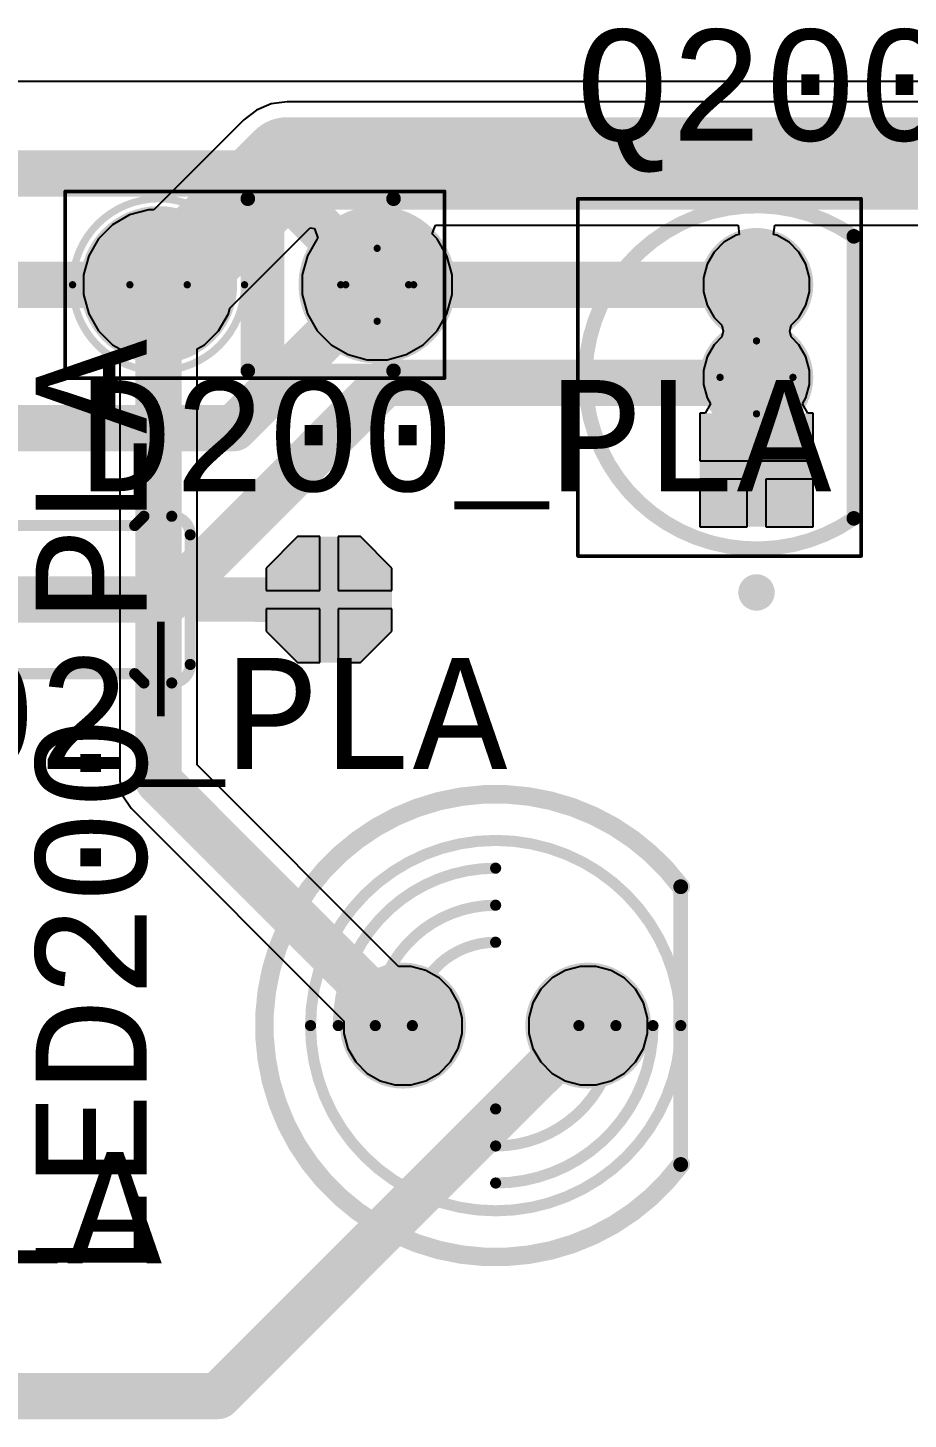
# Model space of a CAD drawing. Header units: inches. Extents: x -0.01 to 8.25, y -0.01 to 4.91.
# Drawn here: x 0.857 to 1.333, y 1.787 to 2.539 of the extents above; entities that cross this region are included whole.
import ezdxf

# ---------------------------------------------------------------- set-up
doc = ezdxf.new("R2010")
doc.units = ezdxf.units.IN
doc.header["$MEASUREMENT"] = 0
for name, color, linetype in [('Bottom Courtyard', 56, 'Continuous'), ('Bottom Layer', 5, 'Continuous'), ('Bottom Solder', 6, 'Continuous'), ('Multi-Layer', 9, 'Continuous'), ('Pad Holes', 156, 'Continuous'), ('Top Assembly', 56, 'Continuous'), ('Top Courtyard', 56, 'Continuous'), ('Top Layer', 1, 'Continuous'), ('Top Overlay', 2, 'Continuous'), ('Top Solder', 216, 'Continuous')]:
    doc.layers.add(name, color=color, linetype=linetype)
doc.styles.add('Consolas', font='', dxfattribs={"height": 0.2})
doc.styles.get('Consolas').set_extended_font_data('Consolas')

# ---------------------------------------------------------------- blocks, each defined once
blk = doc.blocks.new('0207_10___C______12')
at = {"layer": 'Bottom Layer'}
for points in [[(-0.188, 0.024), (-0.212, 0.024), (-0.224, 0.012), (-0.224, -0.012), (-0.212, -0.024), (-0.188, -0.024), (-0.176, -0.012), (-0.176, 0.012)], [(0.212, 0.024), (0.188, 0.024), (0.176, 0.012), (0.176, -0.012), (0.188, -0.024), (0.212, -0.024), (0.224, -0.012), (0.224, 0.012)]]:
    blk.add_hatch(color=5, dxfattribs=at).paths.add_polyline_path(points)
at = {"layer": 'Bottom Solder'}
for points in [[(-0.183, 0.034), (-0.217, 0.034), (-0.234, 0.017), (-0.234, -0.017), (-0.217, -0.034), (-0.183, -0.034), (-0.166, -0.017), (-0.166, 0.017)], [(0.217, 0.034), (0.183, 0.034), (0.166, 0.017), (0.166, -0.017), (0.183, -0.034), (0.217, -0.034), (0.234, -0.017), (0.234, 0.017)]]:
    blk.add_hatch(color=6, dxfattribs=at).paths.add_polyline_path(points)
at = {"layer": 'Multi-Layer'}
for points in [[(-0.188, 0.024), (-0.212, 0.024), (-0.224, 0.012), (-0.224, -0.012), (-0.212, -0.024), (-0.188, -0.024), (-0.176, -0.012), (-0.176, 0.012)], [(0.212, 0.024), (0.188, 0.024), (0.176, 0.012), (0.176, -0.012), (0.188, -0.024), (0.212, -0.024), (0.224, -0.012), (0.224, 0.012)]]:
    blk.add_hatch(color=9, dxfattribs=at).paths.add_polyline_path(points)
at = {"layer": 'Pad Holes'}
h = blk.add_hatch(color=7, dxfattribs=at)
edge = h.paths.add_edge_path()
edge.add_arc((-0.2, 0), 0.016, 0, 360)
h = blk.add_hatch(color=7, dxfattribs=at)
edge = h.paths.add_edge_path()
edge.add_arc((0.2, 0), 0.016, 0, 360)
at = {"layer": 'Top Layer'}
for points in [[(-0.188, 0.024), (-0.212, 0.024), (-0.224, 0.012), (-0.224, -0.012), (-0.212, -0.024), (-0.188, -0.024), (-0.176, -0.012), (-0.176, 0.012)], [(0.212, 0.024), (0.188, 0.024), (0.176, 0.012), (0.176, -0.012), (0.188, -0.024), (0.212, -0.024), (0.224, -0.012), (0.224, 0.012)]]:
    blk.add_hatch(color=1, dxfattribs=at).paths.add_polyline_path(points)
at = {"layer": 'Top Overlay'}
for points in [[(-0.159, -0.01203), (-0.125, -0.01203), (-0.125, 0.01197), (-0.159, 0.01197)], [(0.125, -0.01203), (0.159, -0.01203), (0.159, 0.01197), (0.125, 0.01197)]]:
    blk.add_hatch(color=2, dxfattribs=at).paths.add_polyline_path(points)
at = {"layer": 'Top Solder'}
for points in [[(-0.183, 0.034), (-0.217, 0.034), (-0.234, 0.017), (-0.234, -0.017), (-0.217, -0.034), (-0.183, -0.034), (-0.166, -0.017), (-0.166, 0.017)], [(0.217, 0.034), (0.183, 0.034), (0.166, 0.017), (0.166, -0.017), (0.183, -0.034), (0.217, -0.034), (0.234, -0.017), (0.234, 0.017)]]:
    blk.add_hatch(color=216, dxfattribs=at).paths.add_polyline_path(points)
at = {"layer": 'Bottom Courtyard'}
for points in [[(-0.16, 0, 0.024, 0.024, 0), (-0.2, 0, 0.024, 0.024, 0)], [(0.2, 0, 0.024, 0.024, 0), (0.16, 0, 0.024, 0.024, 0)]]:
    blk.add_lwpolyline(points, format="xyseb", dxfattribs=at)
for points in [[(-0.206, 0, 0.012, 0.012, 1), (-0.194, 0, 0.012, 0.012, 1)], [(-0.166, 0, 0.012, 0.012, 1), (-0.154, 0, 0.012, 0.012, 1)], [(0.154, 0, 0.012, 0.012, 1), (0.166, 0, 0.012, 0.012, 1)], [(0.194, 0, 0.012, 0.012, 1), (0.206, 0, 0.012, 0.012, 1)]]:
    blk.add_lwpolyline(points, format="xyseb", close=True, dxfattribs=at)
at = {"layer": 'Top Overlay'}
for points in [[(-0.125, 0.035, 0.006, 0.006, -0.414214), (-0.115, 0.045, 0.006, 0.006, 0)], [(-0.1, 0.045, 0.006, 0.006, 0), (-0.115, 0.045, 0.006, 0.006, 0)], [(-0.095, 0.04, 0.006, 0.006, 0), (-0.1, 0.045, 0.006, 0.006, 0)], [(0.1, 0.045, 0.006, 0.006, 0), (0.095, 0.04, 0.006, 0.006, 0)], [(0.115, 0.045, 0.006, 0.006, 0), (0.1, 0.045, 0.006, 0.006, 0)], [(0.115, 0.045, 0.006, 0.006, -0.414214), (0.125, 0.035, 0.006, 0.006, 0)], [(-0.125, 0.035, 0.006, 0.006, 0), (-0.125, -0.035, 0.006, 0.006, 0)], [(0.095, 0.04, 0.006, 0.006, 0), (-0.095, 0.04, 0.006, 0.006, 0)], [(0.125, 0.035, 0.006, 0.006, 0), (0.125, -0.035, 0.006, 0.006, 0)], [(-0.115, -0.045, 0.006, 0.006, -0.414214), (-0.125, -0.035, 0.006, 0.006, 0)], [(-0.095, -0.04, 0.006, 0.006, 0), (-0.1, -0.045, 0.006, 0.006, 0)], [(0.095, -0.04, 0.006, 0.006, 0), (-0.095, -0.04, 0.006, 0.006, 0)], [(0.1, -0.045, 0.006, 0.006, 0), (0.095, -0.04, 0.006, 0.006, 0)], [(0.125, -0.035, 0.006, 0.006, -0.414214), (0.115, -0.045, 0.006, 0.006, 0)], [(-0.1, -0.045, 0.006, 0.006, 0), (-0.115, -0.045, 0.006, 0.006, 0)], [(0.115, -0.045, 0.006, 0.006, 0), (0.1, -0.045, 0.006, 0.006, 0)]]:
    blk.add_lwpolyline(points, format="xyseb", dxfattribs=at)
for points in [[(-0.1165, 0.045, 0.003, 0.003, 1), (-0.1135, 0.045, 0.003, 0.003, 1)], [(-0.1165, 0.045, 0.003, 0.003, 1), (-0.1135, 0.045, 0.003, 0.003, 1)], [(-0.1015, 0.045, 0.003, 0.003, 1), (-0.0985, 0.045, 0.003, 0.003, 1)], [(-0.1015, 0.045, 0.003, 0.003, 1), (-0.0985, 0.045, 0.003, 0.003, 1)], [(0.0985, 0.045, 0.003, 0.003, 1), (0.1015, 0.045, 0.003, 0.003, 1)], [(0.0985, 0.045, 0.003, 0.003, 1), (0.1015, 0.045, 0.003, 0.003, 1)], [(0.1135, 0.045, 0.003, 0.003, 1), (0.1165, 0.045, 0.003, 0.003, 1)], [(0.1135, 0.045, 0.003, 0.003, 1), (0.1165, 0.045, 0.003, 0.003, 1)], [(-0.1265, 0.035, 0.003, 0.003, 1), (-0.1235, 0.035, 0.003, 0.003, 1)], [(-0.1265, 0.035, 0.003, 0.003, 1), (-0.1235, 0.035, 0.003, 0.003, 1)], [(-0.0965, 0.04, 0.003, 0.003, 1), (-0.0935, 0.04, 0.003, 0.003, 1)], [(-0.0965, 0.04, 0.003, 0.003, 1), (-0.0935, 0.04, 0.003, 0.003, 1)], [(0.0935, 0.04, 0.003, 0.003, 1), (0.0965, 0.04, 0.003, 0.003, 1)], [(0.0935, 0.04, 0.003, 0.003, 1), (0.0965, 0.04, 0.003, 0.003, 1)], [(0.1235, 0.035, 0.003, 0.003, 1), (0.1265, 0.035, 0.003, 0.003, 1)], [(0.1235, 0.035, 0.003, 0.003, 1), (0.1265, 0.035, 0.003, 0.003, 1)], [(-0.1265, -0.035, 0.003, 0.003, 1), (-0.1235, -0.035, 0.003, 0.003, 1)], [(-0.1265, -0.035, 0.003, 0.003, 1), (-0.1235, -0.035, 0.003, 0.003, 1)], [(-0.0965, -0.04, 0.003, 0.003, 1), (-0.0935, -0.04, 0.003, 0.003, 1)], [(-0.0965, -0.04, 0.003, 0.003, 1), (-0.0935, -0.04, 0.003, 0.003, 1)], [(0.0935, -0.04, 0.003, 0.003, 1), (0.0965, -0.04, 0.003, 0.003, 1)], [(0.0935, -0.04, 0.003, 0.003, 1), (0.0965, -0.04, 0.003, 0.003, 1)], [(0.1235, -0.035, 0.003, 0.003, 1), (0.1265, -0.035, 0.003, 0.003, 1)], [(0.1235, -0.035, 0.003, 0.003, 1), (0.1265, -0.035, 0.003, 0.003, 1)], [(-0.1165, -0.045, 0.003, 0.003, 1), (-0.1135, -0.045, 0.003, 0.003, 1)], [(-0.1165, -0.045, 0.003, 0.003, 1), (-0.1135, -0.045, 0.003, 0.003, 1)], [(-0.1015, -0.045, 0.003, 0.003, 1), (-0.0985, -0.045, 0.003, 0.003, 1)], [(-0.1015, -0.045, 0.003, 0.003, 1), (-0.0985, -0.045, 0.003, 0.003, 1)], [(0.0985, -0.045, 0.003, 0.003, 1), (0.1015, -0.045, 0.003, 0.003, 1)], [(0.0985, -0.045, 0.003, 0.003, 1), (0.1015, -0.045, 0.003, 0.003, 1)], [(0.1135, -0.045, 0.003, 0.003, 1), (0.1165, -0.045, 0.003, 0.003, 1)], [(0.1135, -0.045, 0.003, 0.003, 1), (0.1165, -0.045, 0.003, 0.003, 1)]]:
    blk.add_lwpolyline(points, format="xyseb", close=True, dxfattribs=at)
blk = doc.blocks.new('DIOD_DO_41_P_2_V2_54')
at = {"layer": 'Bottom Layer'}
h = blk.add_hatch(color=5, dxfattribs=at)
edge = h.paths.add_edge_path()
edge.add_arc((0, 0), 0.03248, 0, 360)
h = blk.add_hatch(color=5, dxfattribs=at)
edge = h.paths.add_edge_path()
edge.add_arc((0.11811, 0), 0.03248, 0, 360)
at = {"layer": 'Bottom Solder'}
h = blk.add_hatch(color=6, dxfattribs=at)
edge = h.paths.add_edge_path()
edge.add_arc((0, 0), 0.04248, 0, 360)
h = blk.add_hatch(color=6, dxfattribs=at)
edge = h.paths.add_edge_path()
edge.add_arc((0.11811, 0), 0.04248, 0, 360)
at = {"layer": 'Multi-Layer'}
h = blk.add_hatch(color=9, dxfattribs=at)
edge = h.paths.add_edge_path()
edge.add_arc((0, 0), 0.03248, 0, 360)
h = blk.add_hatch(color=9, dxfattribs=at)
edge = h.paths.add_edge_path()
edge.add_arc((0.11811, 0), 0.03248, 0, 360)
at = {"layer": 'Pad Holes'}
h = blk.add_hatch(color=7, dxfattribs=at)
edge = h.paths.add_edge_path()
edge.add_arc((0, 0), 0.02264, 0, 360)
h = blk.add_hatch(color=7, dxfattribs=at)
edge = h.paths.add_edge_path()
edge.add_arc((0.11811, 0), 0.02264, 0, 360)
at = {"layer": 'Top Layer'}
h = blk.add_hatch(color=1, dxfattribs=at)
edge = h.paths.add_edge_path()
edge.add_arc((0, 0), 0.03248, 0, 360)
h = blk.add_hatch(color=1, dxfattribs=at)
edge = h.paths.add_edge_path()
edge.add_arc((0.11811, 0), 0.03248, 0, 360)
at = {"layer": 'Top Overlay'}
blk.add_hatch(color=2, dxfattribs=at).paths.add_polyline_path([(0.06989, 0.04646), (0.05021, 0.04646), (0.05021, -0.04646), (0.06989, -0.04646)])
at = {"layer": 'Top Solder'}
h = blk.add_hatch(color=216, dxfattribs=at)
edge = h.paths.add_edge_path()
edge.add_arc((0, 0), 0.04248, 0, 360)
h = blk.add_hatch(color=216, dxfattribs=at)
edge = h.paths.add_edge_path()
edge.add_arc((0.11811, 0), 0.04248, 0, 360)
at = {"layer": 'Top Assembly'}
for points in [[(0.16457, 0, 0.00394, 0.00394, 1), (0.07165, 0, 0.00394, 0.00394, 1)], [(0.01701, 0, 0.00394, 0.00394, 1), (-0.01701, 0, 0.00394, 0.00394, 1)], [(0.1336, 0, 0.00394, 0.00394, 1), (0.10261, 0, 0.00394, 0.00394, 1)], [(-0.01799, 0, 0.00197, 0.00197, 1), (-0.01602, 0, 0.00197, 0.00197, 1)], [(0.01602, 0, 0.00197, 0.00197, 1), (0.01799, 0, 0.00197, 0.00197, 1)], [(0.07067, 0, 0.00197, 0.00197, 1), (0.07264, 0, 0.00197, 0.00197, 1)], [(0.10163, 0, 0.00197, 0.00197, 1), (0.1036, 0, 0.00197, 0.00197, 1)], [(0.13261, 0, 0.00197, 0.00197, 1), (0.13458, 0, 0.00197, 0.00197, 1)], [(0.16358, 0, 0.00197, 0.00197, 1), (0.16555, 0, 0.00197, 0.00197, 1)]]:
    blk.add_lwpolyline(points, format="xyseb", close=True, dxfattribs=at)
at = {"layer": 'Top Courtyard'}
for points in [[(0.1685, 0.05039, 0.00197, 0.00197, 0), (-0.03642, 0.05039, 0.00197, 0.00197, 0)], [(-0.03642, 0.05039, 0.00197, 0.00197, 0), (-0.03642, -0.05039, 0.00197, 0.00197, 0)], [(0.1685, 0.05039, 0.00197, 0.00197, 0), (0.1685, -0.05039, 0.00197, 0.00197, 0)], [(0, 0.01969, 0.00394, 0.00394, 0), (0, -0.01969, 0.00394, 0.00394, 0)], [(0.01969, 0, 0.00394, 0.00394, 0), (-0.01969, 0, 0.00394, 0.00394, 0)], [(0.1685, -0.05039, 0.00197, 0.00197, 0), (-0.03642, -0.05039, 0.00197, 0.00197, 0)]]:
    blk.add_lwpolyline(points, format="xyseb", dxfattribs=at)
for points in [[(-0.03691, 0.05039, 0.000984, 0.000984, 1), (-0.03593, 0.05039, 0.000984, 0.000984, 1)], [(-0.03691, 0.05039, 0.000984, 0.000984, 1), (-0.03593, 0.05039, 0.000984, 0.000984, 1)], [(0.16801, 0.05039, 0.000984, 0.000984, 1), (0.169, 0.05039, 0.000984, 0.000984, 1)], [(0.16801, 0.05039, 0.000984, 0.000984, 1), (0.169, 0.05039, 0.000984, 0.000984, 1)], [(-0.00098, 0.01969, 0.00197, 0.00197, 1), (0.00098, 0.01969, 0.00197, 0.00197, 1)], [(-0.02067, 0, 0.00197, 0.00197, 1), (-0.0187, 0, 0.00197, 0.00197, 1)], [(0.0187, 0, 0.00197, 0.00197, 1), (0.02067, 0, 0.00197, 0.00197, 1)], [(-0.00098, -0.01969, 0.00197, 0.00197, 1), (0.00098, -0.01969, 0.00197, 0.00197, 1)], [(-0.03691, -0.05039, 0.000984, 0.000984, 1), (-0.03593, -0.05039, 0.000984, 0.000984, 1)], [(-0.03691, -0.05039, 0.000984, 0.000984, 1), (-0.03593, -0.05039, 0.000984, 0.000984, 1)], [(0.16801, -0.05039, 0.000984, 0.000984, 1), (0.169, -0.05039, 0.000984, 0.000984, 1)], [(0.16801, -0.05039, 0.000984, 0.000984, 1), (0.169, -0.05039, 0.000984, 0.000984, 1)]]:
    blk.add_lwpolyline(points, format="xyseb", close=True, dxfattribs=at)
at = {"layer": 'Top Overlay'}
for points in [[(0.06989, 0.04646, 0.00787, 0.00787, 0), (-0.00884, 0.04646, 0.00787, 0.00787, 0)], [(0.06989, 0.04646, 0.00787, 0.00787, 0), (0.06989, -0.04646, 0.00787, 0.00787, 0)], [(0.0699, -0.04646, 0.00787, 0.00787, 0), (-0.00884, -0.04646, 0.00787, 0.00787, 0)]]:
    blk.add_lwpolyline(points, format="xyseb", dxfattribs=at)
for points in [[(-0.01081, 0.04646, 0.00394, 0.00394, 1), (-0.00687, 0.04646, 0.00394, 0.00394, 1)], [(0.06792, 0.04646, 0.00394, 0.00394, 1), (0.07186, 0.04646, 0.00394, 0.00394, 1)], [(0.06792, 0.04646, 0.00394, 0.00394, 1), (0.07186, 0.04646, 0.00394, 0.00394, 1)], [(-0.01081, -0.04646, 0.00394, 0.00394, 1), (-0.00687, -0.04646, 0.00394, 0.00394, 1)], [(0.06792, -0.04646, 0.00394, 0.00394, 1), (0.07186, -0.04646, 0.00394, 0.00394, 1)], [(0.06793, -0.04646, 0.00394, 0.00394, 1), (0.07187, -0.04646, 0.00394, 0.00394, 1)]]:
    blk.add_lwpolyline(points, format="xyseb", close=True, dxfattribs=at)
blk = doc.blocks.new('ONSC_TO_92_3_29_11_56')
at = {"layer": 'Bottom Layer'}
blk.add_hatch(color=5, dxfattribs=at).paths.add_polyline_path([(-0.02933, -0.02067), (-0.07067, -0.02067), (-0.07067, 0.02067), (-0.02933, 0.02067)])
h = blk.add_hatch(color=5, dxfattribs=at)
edge = h.paths.add_edge_path()
edge.add_arc((0, 0), 0.02067, 0, 360)
h = blk.add_hatch(color=5, dxfattribs=at)
edge = h.paths.add_edge_path()
edge.add_arc((0.05, 0), 0.02067, 0, 360)
at = {"layer": 'Bottom Solder'}
blk.add_hatch(color=6, dxfattribs=at).paths.add_polyline_path([(-0.01933, -0.03067), (-0.08067, -0.03067), (-0.08067, 0.03067), (-0.01933, 0.03067)])
h = blk.add_hatch(color=6, dxfattribs=at)
edge = h.paths.add_edge_path()
edge.add_arc((0, 0), 0.03067, 0, 360)
h = blk.add_hatch(color=6, dxfattribs=at)
edge = h.paths.add_edge_path()
edge.add_arc((0.05, 0), 0.03067, 0, 360)
at = {"layer": 'Multi-Layer'}
blk.add_hatch(color=9, dxfattribs=at).paths.add_polyline_path([(-0.02933, -0.02067), (-0.07067, -0.02067), (-0.07067, 0.02067), (-0.02933, 0.02067)])
h = blk.add_hatch(color=9, dxfattribs=at)
edge = h.paths.add_edge_path()
edge.add_arc((0, 0), 0.02067, 0, 360)
h = blk.add_hatch(color=9, dxfattribs=at)
edge = h.paths.add_edge_path()
edge.add_arc((0.05, 0), 0.02067, 0, 360)
at = {"layer": 'Pad Holes'}
h = blk.add_hatch(color=7, dxfattribs=at)
edge = h.paths.add_edge_path()
edge.add_arc((-0.05, 0), 0.01575, 0, 360)
h = blk.add_hatch(color=7, dxfattribs=at)
edge = h.paths.add_edge_path()
edge.add_arc((0, 0), 0.01575, 0, 360)
h = blk.add_hatch(color=7, dxfattribs=at)
edge = h.paths.add_edge_path()
edge.add_arc((0.05, 0), 0.01575, 0, 360)
at = {"layer": 'Top Layer'}
blk.add_hatch(color=1, dxfattribs=at).paths.add_polyline_path([(-0.02933, -0.02067), (-0.07067, -0.02067), (-0.07067, 0.02067), (-0.02933, 0.02067)])
h = blk.add_hatch(color=1, dxfattribs=at)
edge = h.paths.add_edge_path()
edge.add_arc((0, 0), 0.02067, 0, 360)
h = blk.add_hatch(color=1, dxfattribs=at)
edge = h.paths.add_edge_path()
edge.add_arc((0.05, 0), 0.02067, 0, 360)
at = {"layer": 'Top Solder'}
blk.add_hatch(color=216, dxfattribs=at).paths.add_polyline_path([(-0.01933, -0.03067), (-0.08067, -0.03067), (-0.08067, 0.03067), (-0.01933, 0.03067)])
h = blk.add_hatch(color=216, dxfattribs=at)
edge = h.paths.add_edge_path()
edge.add_arc((0, 0), 0.03067, 0, 360)
h = blk.add_hatch(color=216, dxfattribs=at)
edge = h.paths.add_edge_path()
edge.add_arc((0.05, 0), 0.03067, 0, 360)
at = {"layer": 'Top Assembly'}
for points in [[(-0.07613, -0.05258, 0.00394, 0.00394, -1.905768), (0.07614, -0.05257, 0.00394, 0.00394, 0)], [(-0.07613, -0.05256, 0.00394, 0.00394, 0), (0.07613, -0.05256, 0.00394, 0.00394, 0)]]:
    blk.add_lwpolyline(points, format="xyseb", dxfattribs=at)
for points in [[(-0.07711, -0.05256, 0.00197, 0.00197, 1), (-0.07514, -0.05256, 0.00197, 0.00197, 1)], [(-0.07711, -0.05258, 0.00197, 0.00197, 1), (-0.07514, -0.05258, 0.00197, 0.00197, 1)], [(0.07514, -0.05256, 0.00197, 0.00197, 1), (0.07711, -0.05256, 0.00197, 0.00197, 1)], [(0.07515, -0.05257, 0.00197, 0.00197, 1), (0.07712, -0.05257, 0.00197, 0.00197, 1)]]:
    blk.add_lwpolyline(points, format="xyseb", close=True, dxfattribs=at)
at = {"layer": 'Top Courtyard'}
for points in [[(-0.09646, 0.09646, 0.00197, 0.00197, 0), (0.09646, 0.09646, 0.00197, 0.00197, 0)], [(-0.09646, 0.09646, 0.00197, 0.00197, 0), (-0.09646, -0.0565, 0.00197, 0.00197, 0)], [(0.09646, 0.09646, 0.00197, 0.00197, 0), (0.09646, -0.0565, 0.00197, 0.00197, 0)], [(0, 0.01969, 0.00394, 0.00394, 0), (0, -0.01969, 0.00394, 0.00394, 0)], [(-0.01969, 0, 0.00394, 0.00394, 0), (0.01969, 0, 0.00394, 0.00394, 0)], [(-0.09646, -0.0565, 0.00197, 0.00197, 0), (0.09646, -0.0565, 0.00197, 0.00197, 0)]]:
    blk.add_lwpolyline(points, format="xyseb", dxfattribs=at)
for points in [[(-0.09695, 0.09646, 0.000984, 0.000984, 1), (-0.09596, 0.09646, 0.000984, 0.000984, 1)], [(-0.09695, 0.09646, 0.000984, 0.000984, 1), (-0.09596, 0.09646, 0.000984, 0.000984, 1)], [(0.09596, 0.09646, 0.000984, 0.000984, 1), (0.09695, 0.09646, 0.000984, 0.000984, 1)], [(0.09596, 0.09646, 0.000984, 0.000984, 1), (0.09695, 0.09646, 0.000984, 0.000984, 1)], [(-0.00098, 0.01969, 0.00197, 0.00197, 1), (0.00098, 0.01969, 0.00197, 0.00197, 1)], [(-0.02067, 0, 0.00197, 0.00197, 1), (-0.0187, 0, 0.00197, 0.00197, 1)], [(0.0187, 0, 0.00197, 0.00197, 1), (0.02067, 0, 0.00197, 0.00197, 1)], [(-0.00098, -0.01969, 0.00197, 0.00197, 1), (0.00098, -0.01969, 0.00197, 0.00197, 1)], [(-0.09695, -0.0565, 0.000984, 0.000984, 1), (-0.09596, -0.0565, 0.000984, 0.000984, 1)], [(-0.09695, -0.0565, 0.000984, 0.000984, 1), (-0.09596, -0.0565, 0.000984, 0.000984, 1)], [(0.09596, -0.0565, 0.000984, 0.000984, 1), (0.09695, -0.0565, 0.000984, 0.000984, 1)], [(0.09596, -0.0565, 0.000984, 0.000984, 1), (0.09695, -0.0565, 0.000984, 0.000984, 1)]]:
    blk.add_lwpolyline(points, format="xyseb", close=True, dxfattribs=at)
at = {"layer": 'Top Overlay'}
for points in [[(-0.07613, -0.05258, 0.00787, 0.00787, -1.905768), (0.07614, -0.05257, 0.00787, 0.00787, 0)], [(-0.07613, -0.05256, 0.00787, 0.00787, 0), (0.07613, -0.05256, 0.00787, 0.00787, 0)]]:
    blk.add_lwpolyline(points, format="xyseb", dxfattribs=at)
for points in [[(-0.11122, 0, 0.00984, 0.00984, 1), (-0.12106, 0, 0.00984, 0.00984, 1)], [(-0.12352, 0, 0.00492, 0.00492, 1), (-0.1186, 0, 0.00492, 0.00492, 1)], [(-0.11368, 0, 0.00492, 0.00492, 1), (-0.10876, 0, 0.00492, 0.00492, 1)], [(-0.0781, -0.05256, 0.00394, 0.00394, 1), (-0.07416, -0.05256, 0.00394, 0.00394, 1)], [(-0.0781, -0.05258, 0.00394, 0.00394, 1), (-0.07416, -0.05258, 0.00394, 0.00394, 1)], [(0.07416, -0.05256, 0.00394, 0.00394, 1), (0.0781, -0.05256, 0.00394, 0.00394, 1)], [(0.07417, -0.05257, 0.00394, 0.00394, 1), (0.07811, -0.05257, 0.00394, 0.00394, 1)]]:
    blk.add_lwpolyline(points, format="xyseb", close=True, dxfattribs=at)
blk = doc.blocks.new('LED5MM_73')
at = {"layer": 'Bottom Layer'}
h = blk.add_hatch(color=5, dxfattribs=at)
edge = h.paths.add_edge_path()
edge.add_arc((-0.05, 0), 0.024, 0, 360)
h = blk.add_hatch(color=5, dxfattribs=at)
edge = h.paths.add_edge_path()
edge.add_arc((0.05, 0), 0.024, 0, 360)
at = {"layer": 'Bottom Solder'}
h = blk.add_hatch(color=6, dxfattribs=at)
edge = h.paths.add_edge_path()
edge.add_arc((-0.05, 0), 0.034, 0, 360)
h = blk.add_hatch(color=6, dxfattribs=at)
edge = h.paths.add_edge_path()
edge.add_arc((0.05, 0), 0.034, 0, 360)
at = {"layer": 'Multi-Layer'}
h = blk.add_hatch(color=9, dxfattribs=at)
edge = h.paths.add_edge_path()
edge.add_arc((-0.05, 0), 0.024, 0, 360)
h = blk.add_hatch(color=9, dxfattribs=at)
edge = h.paths.add_edge_path()
edge.add_arc((0.05, 0), 0.024, 0, 360)
at = {"layer": 'Pad Holes'}
h = blk.add_hatch(color=7, dxfattribs=at)
edge = h.paths.add_edge_path()
edge.add_arc((-0.05, 0), 0.016, 0, 360)
h = blk.add_hatch(color=7, dxfattribs=at)
edge = h.paths.add_edge_path()
edge.add_arc((0.05, 0), 0.016, 0, 360)
at = {"layer": 'Top Layer'}
h = blk.add_hatch(color=1, dxfattribs=at)
edge = h.paths.add_edge_path()
edge.add_arc((-0.05, 0), 0.024, 0, 360)
h = blk.add_hatch(color=1, dxfattribs=at)
edge = h.paths.add_edge_path()
edge.add_arc((0.05, 0), 0.024, 0, 360)
at = {"layer": 'Top Solder'}
h = blk.add_hatch(color=216, dxfattribs=at)
edge = h.paths.add_edge_path()
edge.add_arc((-0.05, 0), 0.034, 0, 360)
h = blk.add_hatch(color=216, dxfattribs=at)
edge = h.paths.add_edge_path()
edge.add_arc((0.05, 0), 0.034, 0, 360)
at = {"layer": 'Bottom Courtyard'}
for points in [[(-0.085, 0, 0.006, 0.006, -0.414214), (0, 0.085, 0.006, 0.006, 0)], [(-0.065, 0, 0.006, 0.006, -0.414214), (0, 0.065, 0.006, 0.006, 0)], [(-0.045, 0, 0.006, 0.006, -0.414214), (0, 0.045, 0.006, 0.006, 0)], [(0.085, 0, 0.006, 0.006, -0.414214), (0, -0.085, 0.006, 0.006, 0)], [(0.065, 0, 0.006, 0.006, -0.414214), (0, -0.065, 0.006, 0.006, 0)], [(0.045, 0, 0.006, 0.006, -0.414214), (0, -0.045, 0.006, 0.006, 0)]]:
    blk.add_lwpolyline(points, format="xyseb", dxfattribs=at)
for points in [[(-0.0015, 0.085, 0.003, 0.003, 1), (0.0015, 0.085, 0.003, 0.003, 1)], [(-0.0015, 0.065, 0.003, 0.003, 1), (0.0015, 0.065, 0.003, 0.003, 1)], [(-0.0015, 0.045, 0.003, 0.003, 1), (0.0015, 0.045, 0.003, 0.003, 1)], [(-0.0865, 0, 0.003, 0.003, 1), (-0.0835, 0, 0.003, 0.003, 1)], [(-0.0665, 0, 0.003, 0.003, 1), (-0.0635, 0, 0.003, 0.003, 1)], [(-0.0465, 0, 0.003, 0.003, 1), (-0.0435, 0, 0.003, 0.003, 1)], [(0.0435, 0, 0.003, 0.003, 1), (0.0465, 0, 0.003, 0.003, 1)], [(0.0635, 0, 0.003, 0.003, 1), (0.0665, 0, 0.003, 0.003, 1)], [(0.0835, 0, 0.003, 0.003, 1), (0.0865, 0, 0.003, 0.003, 1)], [(-0.0015, -0.045, 0.003, 0.003, 1), (0.0015, -0.045, 0.003, 0.003, 1)], [(-0.0015, -0.065, 0.003, 0.003, 1), (0.0015, -0.065, 0.003, 0.003, 1)], [(-0.0015, -0.085, 0.003, 0.003, 1), (0.0015, -0.085, 0.003, 0.003, 1)]]:
    blk.add_lwpolyline(points, format="xyseb", close=True, dxfattribs=at)
at = {"layer": 'Top Overlay'}
for points in [[(0.1, -0.075, 0.01, 0.01, -3), (0.1, 0.075, 0.01, 0.01, 0)], [(0.1, -0.075, 0.008, 0.008, 0), (0.1, 0.075, 0.008, 0.008, 0)]]:
    blk.add_lwpolyline(points, format="xyseb", dxfattribs=at)
for points in [[(0.1, 0, 0.006, 0.006, 1), (-0.1, 0, 0.006, 0.006, 1)], [(0.0975, 0.075, 0.005, 0.005, 1), (0.1025, 0.075, 0.005, 0.005, 1)], [(0.098, 0.075, 0.004, 0.004, 1), (0.102, 0.075, 0.004, 0.004, 1)], [(-0.1015, 0, 0.003, 0.003, 1), (-0.0985, 0, 0.003, 0.003, 1)], [(0.0985, 0, 0.003, 0.003, 1), (0.1015, 0, 0.003, 0.003, 1)], [(0.0975, -0.075, 0.005, 0.005, 1), (0.1025, -0.075, 0.005, 0.005, 1)], [(0.098, -0.075, 0.004, 0.004, 1), (0.102, -0.075, 0.004, 0.004, 1)]]:
    blk.add_lwpolyline(points, format="xyseb", close=True, dxfattribs=at)

msp = doc.modelspace()

# ---------------------------------------------------------------- linework, layer by layer
at = {"layer": 'Bottom Layer'}
for p, q in [((0.03026, 2.51), (2.00833, 2.51)), ((0.98078, 2.49431), (0.97388, 2.48902)), ((0.9888, 2.49763), (0.98078, 2.49431)), ((0.99742, 2.49877), (0.9888, 2.49763)), ((1.93836, 2.49877), (0.99742, 2.49877)), ((0.97388, 2.48902), (0.92535, 2.44048)), ((0.91227, 2.43772), (0.90304, 2.43239)), ((0.92256, 2.44048), (0.91227, 2.43772)), ((0.92535, 2.44048), (0.92256, 2.44048)), ((0.90304, 2.43239), (0.8955, 2.42486)), ((0.96643, 2.38742), (1.0098, 2.43079)), ((1.0098, 2.43079), (1.01215, 2.43047)), ((1.01215, 2.43047), (1.01393, 2.42518)), ((1.07567, 2.42758), (1.07759, 2.4322)), ((1.07839, 2.42486), (1.07567, 2.42758)), ((1.07759, 2.4322), (1.241, 2.4322)), ((1.23986, 2.42672), (1.23332, 2.42294)), ((1.24165, 2.4272), (1.23986, 2.42672)), ((1.241, 2.4322), (1.24165, 2.4272)), ((1.2602, 2.4272), (1.26086, 2.4322)), ((1.26199, 2.42672), (1.2602, 2.4272)), ((1.26086, 2.4322), (1.92458, 2.4322)), ((1.26853, 2.42294), (1.26199, 2.42672)), ((0.8955, 2.42486), (0.89017, 2.41562)), ((1.01361, 2.42486), (1.00828, 2.41562)), ((1.01393, 2.42518), (1.01361, 2.42486)), ((1.08372, 2.41562), (1.07839, 2.42486)), ((1.23332, 2.42294), (1.22799, 2.4176)), ((1.27387, 2.4176), (1.26853, 2.42294)), ((0.89017, 2.41562), (0.88741, 2.40533)), ((1.00828, 2.41562), (1.00552, 2.40533)), ((1.08648, 2.40533), (1.08372, 2.41562)), ((1.22799, 2.4176), (1.22421, 2.41107)), ((1.27764, 2.41107), (1.27387, 2.4176)), ((0.88741, 2.40533), (0.88741, 2.39467)), ((1.00552, 2.40533), (1.00552, 2.39467)), ((1.08648, 2.39467), (1.08648, 2.40533)), ((1.22421, 2.41107), (1.22226, 2.40377)), ((1.2796, 2.40377), (1.27764, 2.41107)), ((1.22226, 2.40377), (1.22226, 2.39623)), ((1.2796, 2.39623), (1.2796, 2.40377)), ((0.88741, 2.39467), (0.89017, 2.38438)), ((1.00552, 2.39467), (1.00828, 2.38438)), ((1.08372, 2.38438), (1.08648, 2.39467)), ((1.22226, 2.39623), (1.22421, 2.38893)), ((1.22421, 2.38893), (1.22799, 2.3824)), ((1.27387, 2.3824), (1.27764, 2.38893)), ((1.27764, 2.38893), (1.2796, 2.39623)), ((0.89017, 2.38438), (0.8955, 2.37514)), ((0.96028, 2.37514), (0.96561, 2.38438)), ((0.96561, 2.38438), (0.96643, 2.38742)), ((1.00828, 2.38438), (1.01361, 2.37514)), ((1.07839, 2.37514), (1.08372, 2.38438)), ((1.22799, 2.3824), (1.23228, 2.37811)), ((1.26958, 2.37811), (1.27387, 2.3824)), ((0.8955, 2.37514), (0.90304, 2.36761)), ((0.95275, 2.36761), (0.96028, 2.37514)), ((1.01361, 2.37514), (1.02115, 2.36761)), ((1.07086, 2.36761), (1.07839, 2.37514)), ((1.23228, 2.37811), (1.23291, 2.375)), ((1.23291, 2.375), (1.23228, 2.37189)), ((1.26895, 2.375), (1.26958, 2.37811)), ((1.26958, 2.37189), (1.26895, 2.375)), ((0.90304, 2.36761), (0.90699, 2.36532)), ((0.94879, 2.36532), (0.95275, 2.36761)), ((1.02115, 2.36761), (1.03038, 2.36228)), ((1.06163, 2.36228), (1.07086, 2.36761)), ((1.22799, 2.3676), (1.22421, 2.36107)), ((1.23228, 2.37189), (1.22799, 2.3676)), ((1.27387, 2.3676), (1.26958, 2.37189)), ((1.27764, 2.36107), (1.27387, 2.3676)), ((0.90699, 2.36532), (0.90699, 2.13211)), ((0.94879, 2.14077), (0.94879, 2.36532)), ((1.03038, 2.36228), (1.04067, 2.35952)), ((1.04067, 2.35952), (1.05133, 2.35952)), ((1.05133, 2.35952), (1.06163, 2.36228)), ((1.22421, 2.36107), (1.22226, 2.35377)), ((1.2796, 2.35377), (1.27764, 2.36107)), ((1.22226, 2.35377), (1.22226, 2.34623)), ((1.2796, 2.34623), (1.2796, 2.35377)), ((1.22226, 2.34623), (1.22421, 2.33893)), ((1.27764, 2.33893), (1.2796, 2.34623)), ((1.22421, 2.33893), (1.2261, 2.33567)), ((1.27576, 2.33567), (1.27764, 2.33893)), ((1.22321, 2.33067), (1.22026, 2.33067)), ((1.22026, 2.33067), (1.22026, 2.305)), ((1.2261, 2.33567), (1.22321, 2.33067)), ((1.27865, 2.33067), (1.27576, 2.33567)), ((1.2816, 2.33067), (1.27865, 2.33067)), ((1.2816, 2.305), (1.2816, 2.33067)), ((1.22026, 2.305), (1.25093, 2.305)), ((1.25093, 2.305), (1.2816, 2.305)), ((1.24593, 2.295), (1.22026, 2.295)), ((1.22026, 2.295), (1.22026, 2.26933)), ((1.24593, 2.26933), (1.24593, 2.295)), ((1.2816, 2.295), (1.25593, 2.295)), ((1.25593, 2.295), (1.25593, 2.26933)), ((1.2816, 2.26933), (1.2816, 2.295)), ((1.22026, 2.26933), (1.24593, 2.26933)), ((1.25593, 2.26933), (1.2816, 2.26933)), ((1.003, 2.264), (0.986, 2.247)), ((1.015, 2.264), (1.003, 2.264)), ((1.015, 2.235), (1.015, 2.264)), ((1.037, 2.264), (1.025, 2.264)), ((1.025, 2.264), (1.025, 2.235)), ((1.054, 2.247), (1.037, 2.264)), ((0.986, 2.247), (0.986, 2.235)), ((1.054, 2.235), (1.054, 2.247)), ((0.986, 2.235), (1.015, 2.235)), ((1.025, 2.235), (1.054, 2.235)), ((1.015, 2.225), (0.986, 2.225)), ((0.986, 2.225), (0.986, 2.213)), ((1.015, 2.196), (1.015, 2.225)), ((1.054, 2.225), (1.025, 2.225)), ((1.025, 2.225), (1.025, 2.196)), ((1.054, 2.213), (1.054, 2.225)), ((0.986, 2.213), (1.003, 2.196)), ((1.037, 2.196), (1.054, 2.213)), ((1.003, 2.196), (1.015, 2.196)), ((1.025, 2.196), (1.037, 2.196)), ((1.05756, 2.032), (0.94879, 2.14077)), ((0.90699, 2.13211), (0.90699, 2.13211)), ((0.90699, 2.13211), (0.90858, 2.12411)), ((0.90858, 2.12411), (0.91311, 2.11733)), ((0.91311, 2.11733), (1.028, 2.00244)), ((1.06421, 2.032), (1.05756, 2.032)), ((1.07235, 2.02982), (1.06421, 2.032)), ((1.07965, 2.02561), (1.07235, 2.02982)), ((1.14765, 2.02982), (1.14035, 2.02561)), ((1.15579, 2.032), (1.14765, 2.02982)), ((1.16421, 2.032), (1.15579, 2.032)), ((1.17235, 2.02982), (1.16421, 2.032)), ((1.17965, 2.02561), (1.17235, 2.02982)), ((1.08561, 2.01965), (1.07965, 2.02561)), ((1.14035, 2.02561), (1.13439, 2.01965)), ((1.18561, 2.01965), (1.17965, 2.02561)), ((1.08982, 2.01235), (1.08561, 2.01965)), ((1.13439, 2.01965), (1.13018, 2.01235)), ((1.18982, 2.01235), (1.18561, 2.01965)), ((1.092, 2.00421), (1.08982, 2.01235)), ((1.13018, 2.01235), (1.128, 2.00421)), ((1.192, 2.00421), (1.18982, 2.01235)), ((1.028, 2.00244), (1.028, 1.99579)), ((1.092, 1.99579), (1.092, 2.00421)), ((1.128, 2.00421), (1.128, 1.99579)), ((1.192, 1.99579), (1.192, 2.00421)), ((1.028, 1.99579), (1.03018, 1.98765)), ((1.08982, 1.98765), (1.092, 1.99579)), ((1.128, 1.99579), (1.13018, 1.98765)), ((1.18982, 1.98765), (1.192, 1.99579)), ((1.03018, 1.98765), (1.03439, 1.98035)), ((1.08561, 1.98035), (1.08982, 1.98765)), ((1.13018, 1.98765), (1.13439, 1.98035)), ((1.18561, 1.98035), (1.18982, 1.98765)), ((1.03439, 1.98035), (1.04035, 1.97439)), ((1.07965, 1.97439), (1.08561, 1.98035)), ((1.13439, 1.98035), (1.14035, 1.97439)), ((1.17965, 1.97439), (1.18561, 1.98035)), ((1.04035, 1.97439), (1.04765, 1.97018)), ((1.04765, 1.97018), (1.05579, 1.968)), ((1.06421, 1.968), (1.07235, 1.97018)), ((1.07235, 1.97018), (1.07965, 1.97439)), ((1.14035, 1.97439), (1.14765, 1.97018)), ((1.14765, 1.97018), (1.15579, 1.968)), ((1.16421, 1.968), (1.17235, 1.97018)), ((1.17235, 1.97018), (1.17965, 1.97439)), ((1.05579, 1.968), (1.06421, 1.968)), ((1.15579, 1.968), (1.16421, 1.968))]:
    msp.add_line(p, q, dxfattribs=at)
for points in [[(0.93194, 2.4, 0.05, 0.05, 0), (0.99742, 2.46548, 0.05, 0.05, 0)], [(0.99742, 2.46548, 0.05, 0.05, 0), (1.93836, 2.46548, 0.05, 0.05, 0)], [(0.92789, 2.4, 0.05, 0.05, 0), (0.93194, 2.4, 0.05, 0.05, 0)], [(0.92789, 2.13211, 0.025, 0.025, 0), (0.92789, 2.4, 0.025, 0.025, 0)], [(0.92789, 2.13211, 0.025, 0.025, 0), (1.06, 2, 0.025, 0.025, 0)]]:
    msp.add_lwpolyline(points, format="xyseb", dxfattribs=at)
for points in [[(0.98492, 2.46548, 0.025, 0.025, 1), (1.00992, 2.46548, 0.025, 0.025, 1)], [(0.98492, 2.46548, 0.025, 0.025, 1), (1.00992, 2.46548, 0.025, 0.025, 1)], [(0.91539, 2.4, 0.025, 0.025, 1), (0.94039, 2.4, 0.025, 0.025, 1)], [(0.91944, 2.4, 0.025, 0.025, 1), (0.94444, 2.4, 0.025, 0.025, 1)], [(0.91944, 2.4, 0.025, 0.025, 1), (0.94444, 2.4, 0.025, 0.025, 1)], [(0.92164, 2.4, 0.0125, 0.0125, 1), (0.93414, 2.4, 0.0125, 0.0125, 1)], [(0.92164, 2.13211, 0.0125, 0.0125, 1), (0.93414, 2.13211, 0.0125, 0.0125, 1)], [(0.92164, 2.13211, 0.0125, 0.0125, 1), (0.93414, 2.13211, 0.0125, 0.0125, 1)], [(1.05375, 2, 0.0125, 0.0125, 1), (1.06625, 2, 0.0125, 0.0125, 1)]]:
    msp.add_lwpolyline(points, format="xyseb", close=True, dxfattribs=at)
at = {"layer": 'Top Layer'}
for points in [[(0.63, 2.46, 0.025, 0.025, 0), (0.986, 2.46, 0.025, 0.025, 0)], [(0.986, 2.46, 0.025, 0.025, 0), (1.046, 2.4, 0.025, 0.025, 0)], [(0.64333, 2.4, 0.025, 0.025, 0), (0.92789, 2.4, 0.025, 0.025, 0)], [(0.96861, 2.32261, 0.025, 0.025, 0), (1.046, 2.4, 0.025, 0.025, 0)], [(1.046, 2.4, 0.025, 0.025, 0), (1.25093, 2.4, 0.025, 0.025, 0)], [(0.93328, 2.23, 0.025, 0.025, 0), (1.0503, 2.34702, 0.025, 0.025, 0)], [(1.0503, 2.34702, 0.025, 0.025, 0), (1.24795, 2.34702, 0.025, 0.025, 0)], [(1.24795, 2.34702, 0.025, 0.025, 0), (1.25093, 2.35, 0.025, 0.025, 0)], [(0.61261, 2.32261, 0.025, 0.025, 0), (0.96861, 2.32261, 0.025, 0.025, 0)], [(0.62, 2.23, 0.025, 0.025, 0), (0.93328, 2.23, 0.025, 0.025, 0)], [(0.96, 1.8, 0.025, 0.025, 0), (1.16, 2, 0.025, 0.025, 0)], [(0.82, 1.8, 0.025, 0.025, 0), (0.96, 1.8, 0.025, 0.025, 0)]]:
    msp.add_lwpolyline(points, format="xyseb", dxfattribs=at)
for points in [[(0.97975, 2.46, 0.0125, 0.0125, 1), (0.99225, 2.46, 0.0125, 0.0125, 1)], [(0.97975, 2.46, 0.0125, 0.0125, 1), (0.99225, 2.46, 0.0125, 0.0125, 1)], [(0.92164, 2.4, 0.0125, 0.0125, 1), (0.93414, 2.4, 0.0125, 0.0125, 1)], [(1.03975, 2.4, 0.0125, 0.0125, 1), (1.05225, 2.4, 0.0125, 0.0125, 1)], [(1.03975, 2.4, 0.0125, 0.0125, 1), (1.05225, 2.4, 0.0125, 0.0125, 1)], [(1.03975, 2.4, 0.0125, 0.0125, 1), (1.05225, 2.4, 0.0125, 0.0125, 1)], [(1.24468, 2.4, 0.0125, 0.0125, 1), (1.25718, 2.4, 0.0125, 0.0125, 1)], [(1.04405, 2.34702, 0.0125, 0.0125, 1), (1.05655, 2.34702, 0.0125, 0.0125, 1)], [(1.04405, 2.34702, 0.0125, 0.0125, 1), (1.05655, 2.34702, 0.0125, 0.0125, 1)], [(1.2417, 2.34702, 0.0125, 0.0125, 1), (1.2542, 2.34702, 0.0125, 0.0125, 1)], [(1.2417, 2.34702, 0.0125, 0.0125, 1), (1.2542, 2.34702, 0.0125, 0.0125, 1)], [(1.24468, 2.35, 0.0125, 0.0125, 1), (1.25718, 2.35, 0.0125, 0.0125, 1)], [(0.96236, 2.32261, 0.0125, 0.0125, 1), (0.97486, 2.32261, 0.0125, 0.0125, 1)], [(0.96236, 2.32261, 0.0125, 0.0125, 1), (0.97486, 2.32261, 0.0125, 0.0125, 1)], [(0.92703, 2.23, 0.0125, 0.0125, 1), (0.93953, 2.23, 0.0125, 0.0125, 1)], [(0.92703, 2.23, 0.0125, 0.0125, 1), (0.93953, 2.23, 0.0125, 0.0125, 1)], [(1.15375, 2, 0.0125, 0.0125, 1), (1.16625, 2, 0.0125, 0.0125, 1)], [(0.95375, 1.8, 0.0125, 0.0125, 1), (0.96625, 1.8, 0.0125, 0.0125, 1)], [(0.95375, 1.8, 0.0125, 0.0125, 1), (0.96625, 1.8, 0.0125, 0.0125, 1)]]:
    msp.add_lwpolyline(points, format="xyseb", close=True, dxfattribs=at)

# ---------------------------------------------------------------- block references
for name, p, rotation in [('DIOD_DO_41_P_2_V2_54', (1.046, 2.4), 180), ('ONSC_TO_92_3_29_11_56', (1.25093, 2.35), 90), ('0207_10___C______12', (0.82, 2.23), 180)]:
    msp.add_blockref(name, p, dxfattribs=dict(rotation=rotation))
msp.add_blockref('LED5MM_73', (1.11, 2))

# ---------------------------------------------------------------- texts
at = {"layer": 'Top Overlay', "style": 'Consolas'}
for s, p in [('Q200_PLA', (1.153, 2.4778)), ('D200_PLA', (0.88458, 2.28855)), ('R202_PLA', (0.70955, 2.13855)), ('R201_PLA', (0.52293, 1.87168))]:
    msp.add_text(s, height=0.06, dxfattribs=at).set_placement(p)
msp.add_text('LED200_PLA', height=0.06, rotation=90, dxfattribs=at).set_placement((0.92145, 1.86216))

doc.saveas('drawing.dxf')
